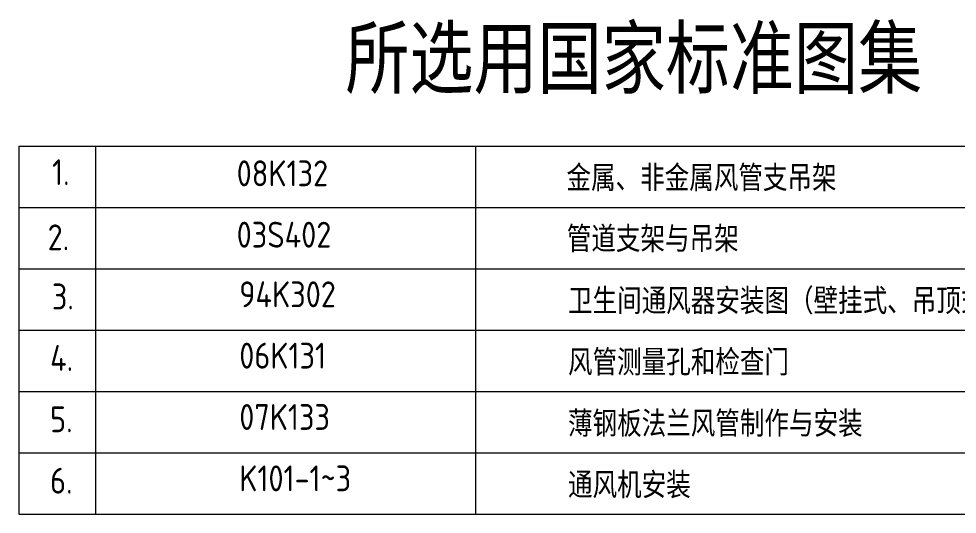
# Model space of a CAD drawing. Extents: x 4689302 to 7068445, y -422737 to 2032183.
# Drawn here: x 4721495 to 4739649, y -354666 to -345083 of the extents above; entities that cross this region are included whole.
import ezdxf

# ---------------------------------------------------------------- set-up
doc = ezdxf.new("R2010")
doc.units = 0
doc.header["$LTSCALE"] = 1000
doc.header["$MEASUREMENT"] = 0
doc.layers.add('PUB_TEXT', color=7, linetype='CONTINUOUS')
doc.styles.get("Standard").update_dxf_attribs({"font": 'SCEIE', "bigfont": 'SCEIC'})

msp = doc.modelspace()

# ---------------------------------------------------------------- linework, layer by layer
at = {"layer": 'PUB_TEXT', "lineweight": 0}
for p, q in [((4721494.8, -347546.3), (4742994.6, -347546.3)), ((4721494.8, -347546.3), (4721494.8, -354665.8)), ((4722978, -347546.3), (4722978, -354665.8)), ((4730329.3, -347546.3), (4730329.3, -354665.8)), ((4721494.8, -348732.9), (4742994.6, -348732.9)), ((4721494.8, -349919.4), (4742994.6, -349919.4)), ((4721494.8, -351106), (4742994.6, -351106)), ((4721494.8, -352292.6), (4742994.6, -352292.6)), ((4721494.8, -353479.2), (4742994.6, -353479.2)), ((4721494.8, -354665.8), (4742994.6, -354665.8))]:
    msp.add_line(p, q, dxfattribs=at)

# ---------------------------------------------------------------- texts
for s, height, p in [('所选用国家标准图集', 1305.25, (4727811.5, -346535.3)), ('1.', 500, (4722138.7, -348299.4)), ('08K132', 500, (4725709.7, -348322.7)), ('金属、非金属风管支吊架      ', 500, (4732089.8, -348417.4)), ('2.', 500, (4722052.9, -349560.5)), ('03S402', 500, (4725709.7, -349509.3)), ('管道支架与吊架     ', 500, (4732096, -349596.8)), ('94K302', 500, (4725760, -350662.5)), ('3.', 500, (4722134.7, -350705)), ('卫生间通风器安装图（壁挂式、吊顶式）', 500, (4732119.1, -350796.1)), ('4.', 500, (4722101.1, -351893.5)), ('06K131', 500, (4725760, -351849.1)), ('风管测量孔和检查门', 500, (4732119.1, -351982.7)), ('07K133', 500, (4725760, -353035.7)), ('5.', 500, (4722101.1, -353080.1)), ('薄钢板法兰风管制作与安装', 500, (4732119.1, -353169.3)), ('6.', 500, (4722101.1, -354266.7)), ('K101-1~3', 500, (4725760, -354222.3)), ('通风机安装', 500, (4732119.1, -354355.9))]:
    msp.add_text(s, height=height, dxfattribs=at).set_placement(p)

doc.saveas('drawing.dxf')
